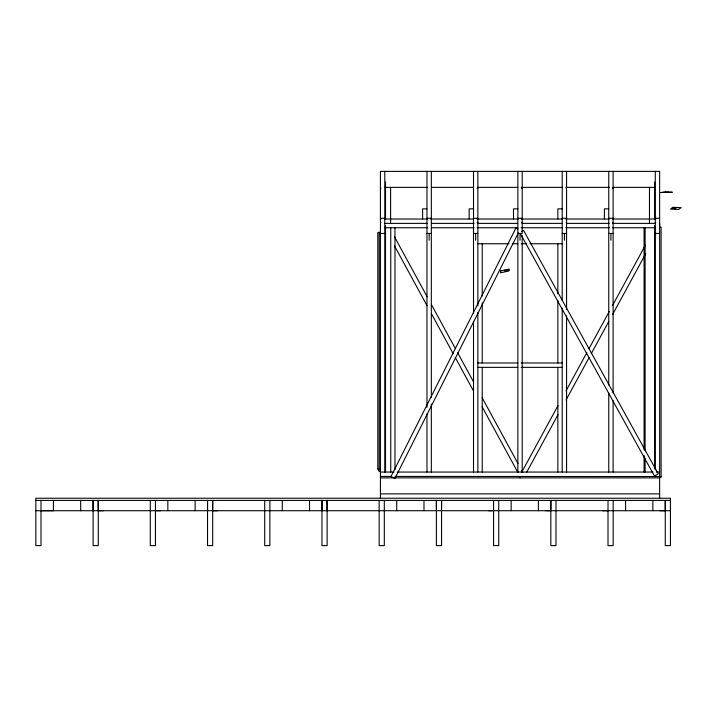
<?xml version="1.0" encoding="UTF-8"?>
<svg xmlns="http://www.w3.org/2000/svg" width="717" height="717" viewBox="0 0 717 717"><rect width="100%" height="100%" fill="white"/><g stroke="black" fill="none" stroke-linecap="round" stroke-linejoin="round"><path stroke-width="1.08" d="M93.102 510.719L93.102 500.412L93.102 545.619L98.256 545.619L98.256 500.412M207.536 510.719L207.536 500.412L207.536 545.619L212.689 545.619L212.689 500.412L212.617 510.719L217.744 510.719M321.969 510.719L321.969 500.412L321.969 545.619L327.122 545.619L327.122 500.412M380.431 188.965L380.978 188.239M436.402 510.719L436.402 500.412L436.402 545.619L441.555 545.619L441.555 500.412L441.484 510.719M659.649 227.746L659.649 223.381M504.902 269.986L504.759 270.954L508.98 270.058M518.346 232.917L394.888 478.472L390.998 476.518L515.953 227.961L517.907 228.947M521.635 472.369L557.978 405.652M565.991 390.935L586.838 352.665M588.971 348.74L609.28 311.456M612.488 305.567L645.614 244.739M526.538 472.494L558.068 414.605M566.08 399.889L589.06 357.693M591.202 353.777L608.832 321.395M612.578 314.53L645.712 253.693M674.598 209.239L675.871 208.36L671.856 208.199M521.689 231.501L523.598 230.444L658.26 473.883L654.442 475.989L520.318 233.536M379.185 232.263L377.796 232.532L377.796 468.819L379.114 471.428L380.503 471.159L379.185 468.542L379.185 232.263L380.503 234.871M377.796 468.819L379.185 468.542M668.728 192.192L662.804 192.344M384.796 187.37L427.341 187.37M431.804 187.37L473.13 187.37M477.603 187.37L517.808 187.37M521.16 187.37L562.478 187.37M565.83 187.37L609.387 187.37M612.739 187.37L655.284 187.37M477.047 188.239L477.863 188.239M521.671 188.239L522.218 188.239M566.027 188.239L566.573 188.239M612.569 188.239L613.107 188.239M426.965 208.844L422.609 208.844L422.609 219.017M473.507 208.844L469.142 208.844L469.142 219.017M517.862 208.844L513.497 208.844L513.497 219.017M562.209 208.844L557.853 208.844L557.853 219.017M608.751 208.844L604.386 208.844L604.386 219.017M380.431 218.273L384.796 218.273M426.965 218.273L431.329 218.273M473.507 218.273L477.863 218.273M517.862 218.273L522.218 218.273M562.209 218.273L566.573 218.273M608.751 218.273L613.107 218.273M655.284 218.273L659.649 218.273M380.431 219.017L380.978 219.017M384.509 219.017L427.368 219.017M430.783 219.017L473.507 219.017M477.047 219.017L518.131 219.017M521.151 219.017L562.486 219.017M565.785 219.017L609.145 219.017M612.497 219.017L655.831 219.017M380.431 222.413L380.978 222.413M477.047 222.413L477.863 222.413M521.671 222.413L522.218 222.413M566.027 222.413L566.573 222.413M612.569 222.413L613.107 222.413M655.284 222.413L655.831 222.413M384.509 223.381L427.368 223.381M431.706 223.381L474.062 223.381M477.405 223.381L517.575 223.381M521.994 223.381L562.119 223.381M566.573 223.381L609.145 223.381M612.497 223.381L655.571 223.381M659.649 227.217L661.101 227.217L661.101 477.262L659.649 477.262M384.796 227.746L427.341 227.746M431.706 227.746L474.062 227.746M477.405 227.746L517.817 227.746M521.151 227.746L562.478 227.746M565.83 227.746L609.387 227.746M612.739 227.746L655.284 227.746M380.431 233.446L384.796 233.446M426.965 233.446L431.329 233.446M473.507 233.446L477.863 233.446M517.862 233.446L522.218 233.446L522.218 171.381M562.209 233.446L566.573 233.446M608.751 233.446L613.107 233.446M655.284 233.446L659.649 233.446M477.863 243.744L508.945 243.744M512.27 243.744L517.817 243.744M521.151 243.744L526.699 243.744M530.024 243.744L562.209 243.744M477.863 362.99L517.817 362.99M521.151 362.99L562.209 362.99M477.863 367.355L517.817 367.355M521.151 367.355L562.209 367.355M380.431 472.055L393.956 472.055M397.182 472.055L652.945 472.055M656.297 472.055L659.649 472.055M380.431 476.42L391.599 476.42M394.95 476.42L661.101 476.536M380.431 477.872L659.649 477.872M380.431 493.87L659.649 493.87M35.85 500.412L670.422 500.412M35.85 510.719L670.422 510.719M41.003 510.719L53.416 510.719L53.416 500.412M103.311 510.719L98.184 510.719L98.184 500.412M155.437 510.719L160.563 510.719M488.456 510.719L493.583 510.719M545.709 510.719L550.835 510.719L550.835 500.412L550.835 545.619L555.989 545.619L555.989 500.412M602.889 510.719L608.016 510.719M660.142 510.719L665.268 510.719L665.268 500.412L665.268 545.619L670.422 545.619L670.422 498.234L35.85 498.234L35.85 545.619L41.003 545.619L41.003 500.412M394.547 236.888L427.144 296.739M431.419 304.591L455.465 348.74M457.607 352.665L473.641 382.098M482.191 397.801L517.997 463.541M521.734 470.406L522.801 472.369M394.458 245.841L427.054 305.693M431.329 313.544L453.243 353.777M455.376 357.693L473.552 391.061M482.102 406.754L517.898 472.494M659.649 498.234L659.649 171.381L380.431 171.381L380.431 498.234M655.284 171.381L655.284 469.823M654.558 181.993L654.558 219.088M654.558 225.488L654.558 468.694M652.855 500.412L652.855 510.719M649.468 187.37L649.468 223.381M645.103 227.746L645.103 450.859M645.103 458.674L645.103 472.055M644.09 227.863L644.09 449.658M644.09 455.25L644.09 472.055M625.582 500.412L625.582 510.719M613.169 500.412L613.169 545.619L608.016 545.619L608.016 500.412M613.107 171.381L613.107 392.853M613.107 400.66L613.107 472.055M610.929 233.903L610.929 240.213M608.751 171.381L608.751 385.038M608.751 392.853L608.751 472.055M566.573 171.381L566.573 309.179M566.573 315.874L566.573 472.055M564.396 233.903L564.396 240.213M562.209 171.381L562.209 300.575M562.209 308.068L562.209 472.055M557.853 243.744L557.853 293.889M557.853 300.575L557.853 362.99M557.853 367.355L557.853 472.055M538.422 500.412L538.422 510.719M522.218 235.552L522.218 472.055M520.04 233.903L520.04 240.213M520.04 476.42L520.04 477.872M517.862 171.381L517.862 472.055M511.149 500.412L511.149 510.719M498.736 500.412L498.736 545.619L493.583 545.619L493.583 500.412M482.227 243.744L482.227 296.121M482.227 302.807L482.227 362.99M482.227 367.355L482.227 472.055M477.863 171.381L477.863 305.836M477.863 312.531L477.863 472.055M475.685 233.903L475.685 240.213M473.507 171.381L473.507 313.643M473.507 321.458L473.507 472.055M431.329 171.381L431.329 397.317M431.329 404.003L431.329 472.055M429.151 233.903L429.151 240.213M426.965 171.381L426.965 407.355M426.965 414.05L426.965 472.055M423.989 500.412L423.989 510.719M396.716 500.412L396.716 510.719M394.977 227.746L394.977 469.823M390.756 227.863L390.756 472.055M390.613 187.37L390.613 223.381M385.522 181.993L385.522 218.909M385.522 225.488L385.522 472.055M384.796 171.381L384.796 472.055M384.303 500.412L384.303 545.619L379.15 545.619L379.15 500.412M327.051 500.412L327.051 510.719M309.556 500.412L309.556 510.719M282.283 500.412L282.283 510.719M269.87 500.412L269.87 545.619L264.716 545.619L264.716 500.412M195.123 500.412L195.123 510.719M167.85 500.412L167.85 510.719M155.437 500.412L155.437 545.619L150.283 545.619L150.283 500.412M80.689 500.412L80.689 510.719M500.681 270.874L500.394 272.81L508.837 271.026L509.124 269.09L500.681 270.874M673.129 207.321L670.592 209.077L678.614 209.409L681.15 207.652L673.129 207.321M665.116 192.147L660.5 192.541L672.34 192.237L665.116 192.147"/></g></svg>
